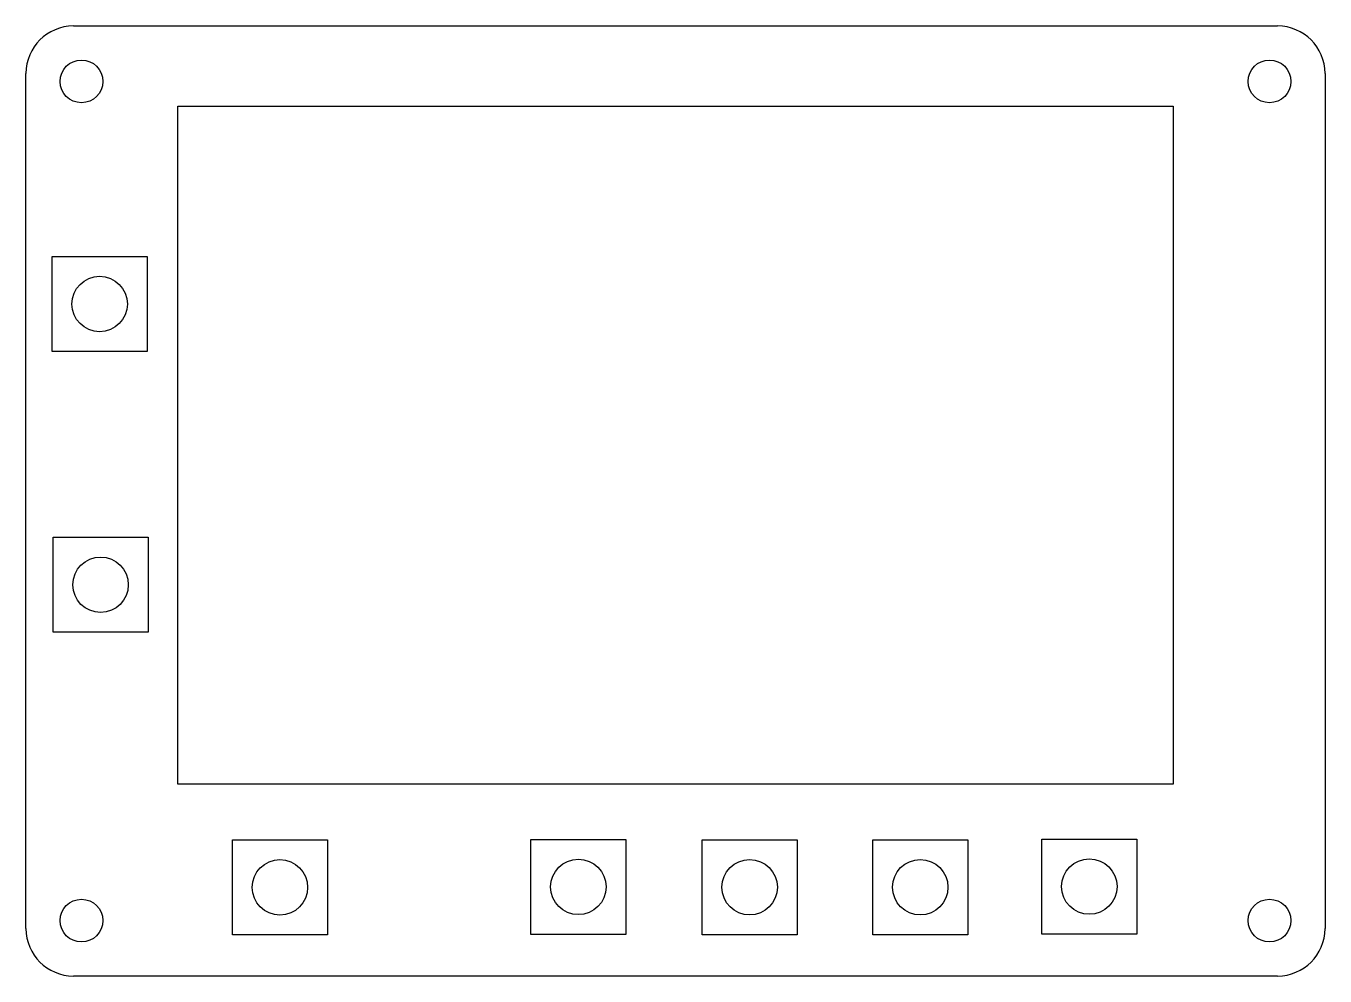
# Model space of a CAD drawing. Header units: metres. Extents: x 50 to 132, y 0 to 60.
import ezdxf

# ---------------------------------------------------------------- set-up
doc = ezdxf.new("R2010")
doc.units = ezdxf.units.M

msp = doc.modelspace()

# ---------------------------------------------------------------- linework, layer by layer
at = {"layer": 'HOLES_M2.5'}
for centre in [(53.5, 56.55), (128.5, 56.55), (53.5, 3.55), (128.5, 3.55)]:
    msp.add_circle(centre, 1.35, dxfattribs=at)
at = {"layer": 'LCD_MODULE'}
for p, q in [((59.59, 54.98), (122.41, 54.98)), ((59.59, 12.16), (59.59, 54.98)), ((122.41, 54.98), (122.41, 12.16)), ((122.41, 12.16), (59.59, 12.16))]:
    msp.add_line(p, q, dxfattribs=at)
at = {"layer": 'OUTLINE'}
for p, q in [((53, 60.05), (129, 60.05)), ((50, 3.05), (50, 57.05)), ((132, 57.05), (132, 3.05)), ((129, 0.05), (53, 0.05))]:
    msp.add_line(p, q, dxfattribs=at)
for centre, start, end in [((53, 57.05), 90, -180), ((129, 57.05), 0, 90), ((53, 3.05), -180, -90), ((129, 3.05), -90, 0)]:
    msp.add_arc(centre, 3, start, end, dxfattribs=at)
at = {"layer": 'SW_ACTUATOR'}
for centre in [(54.65, 42.49), (54.71, 24.76), (66.03, 5.65), (84.87, 5.68), (95.68, 5.66), (106.45, 5.66), (117.12, 5.7)]:
    msp.add_circle(centre, 1.75, dxfattribs=at)
at = {"layer": 'SW_BODY'}
for p, q in [((51.65, 45.49), (57.65, 45.49)), ((51.65, 39.49), (51.65, 45.49)), ((57.65, 45.49), (57.65, 39.49)), ((57.65, 39.49), (51.65, 39.49)), ((51.71, 27.76), (57.71, 27.76)), ((51.71, 21.76), (51.71, 27.76)), ((57.71, 27.76), (57.71, 21.76)), ((57.71, 21.76), (51.71, 21.76)), ((63.03, 8.65), (69.03, 8.65)), ((63.03, 2.65), (63.03, 8.65)), ((69.03, 8.65), (69.03, 2.65)), ((81.87, 8.68), (87.87, 8.68)), ((81.87, 2.68), (81.87, 8.68)), ((87.87, 8.68), (87.87, 2.68)), ((92.68, 8.66), (98.68, 8.66)), ((92.68, 2.66), (92.68, 8.66)), ((98.68, 8.66), (98.68, 2.66)), ((103.45, 8.66), (109.45, 8.66)), ((103.45, 2.66), (103.45, 8.66)), ((109.45, 8.66), (109.45, 2.66)), ((114.12, 8.7), (120.12, 8.7)), ((114.12, 2.7), (114.12, 8.7)), ((120.12, 8.7), (120.12, 2.7)), ((69.03, 2.65), (63.03, 2.65)), ((87.87, 2.68), (81.87, 2.68)), ((98.68, 2.66), (92.68, 2.66)), ((109.45, 2.66), (103.45, 2.66)), ((120.12, 2.7), (114.12, 2.7))]:
    msp.add_line(p, q, dxfattribs=at)

doc.saveas('drawing.dxf')
